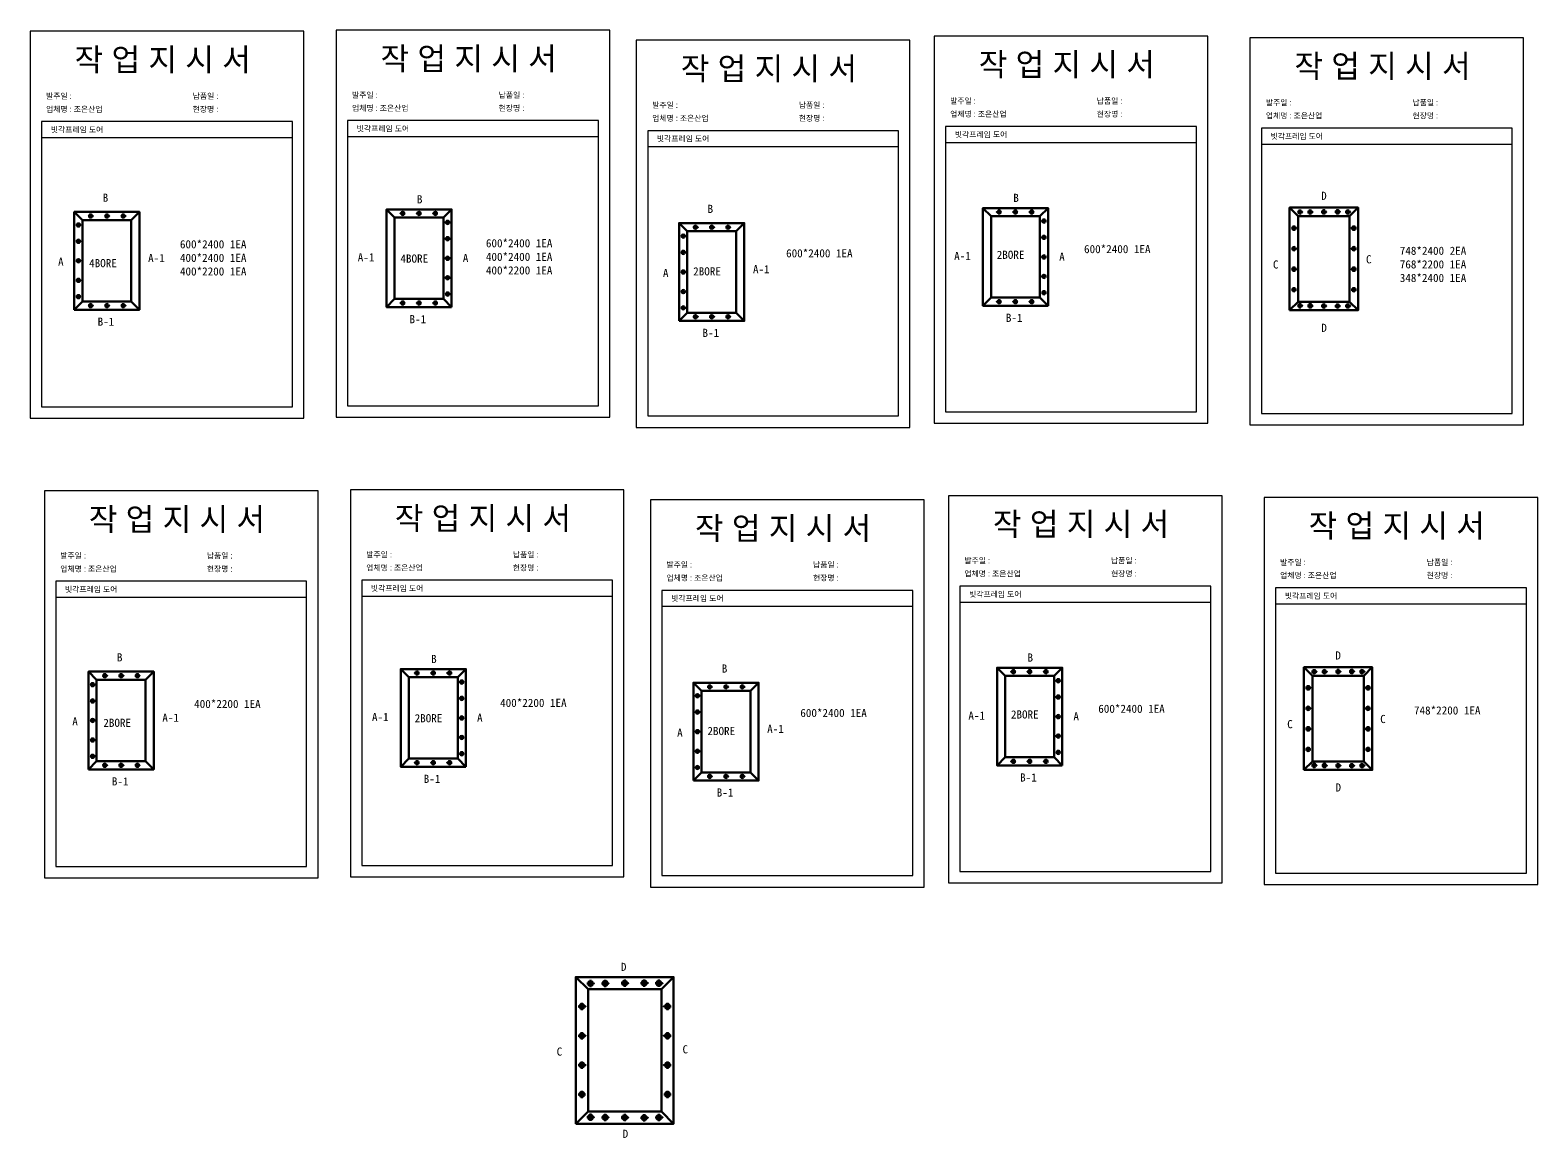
# Model space of a CAD drawing. Header units: millimetres. Extents: x -44117 to 256353, y -2095463 to 65325.
# Drawn here: x 24009 to 33265, y 26949 to 33747 of the extents above; entities that cross this region are included whole.
import ezdxf

# ---------------------------------------------------------------- set-up
doc = ezdxf.new("R2010")
doc.units = ezdxf.units.MM
doc.header["$LTSCALE"] = 10
doc.layers.add('Layer1', color=7, linetype='Continuous', lineweight=70)

msp = doc.modelspace()

# ---------------------------------------------------------------- linework, layer by layer
for p, q in [((25618.96095, 33185.66183), (24078.96095, 33185.66183)), ((27497.36838, 33192.09133), (25957.36838, 33192.09133)), ((31169.49685, 33156.09816), (29629.49685, 33156.09816)), ((33107.83935, 33145.79342), (31567.83935, 33145.79342)), ((25618.96095, 33085.66183), (24078.96095, 33085.66183)), ((27497.36838, 33092.09133), (25957.36838, 33092.09133)), ((29340.3269, 33130.34914), (27800.3269, 33130.34914)), ((31169.49685, 33056.09816), (29629.49685, 33056.09816)), ((33107.83935, 33045.79342), (31567.83935, 33045.79342)), ((29340.3269, 33030.34914), (27800.3269, 33030.34914)), ((25706.22554, 30364.37755), (24166.22554, 30364.37755)), ((27584.63297, 30370.80705), (26044.63297, 30370.80705)), ((27584.63297, 30270.80705), (26044.63297, 30270.80705)), ((29427.59149, 30309.06486), (27887.59149, 30309.06486)), ((31256.76144, 30334.81388), (29716.76144, 30334.81388)), ((33195.10394, 30324.50914), (31655.10394, 30324.50914)), ((25706.22554, 30264.37755), (24166.22554, 30264.37755)), ((29427.59149, 30209.06486), (27887.59149, 30209.06486)), ((31256.76144, 30234.81388), (29716.76144, 30234.81388)), ((33195.10394, 30224.50914), (31655.10394, 30224.50914))]:
    msp.add_line(p, q)
for points in [[(24008.96095, 31364.83155), (25688.96095, 31364.83155), (25688.96095, 33740.83155), (24008.96095, 33740.83155)], [(25887.36838, 31371.26105), (27567.36838, 31371.26105), (27567.36838, 33747.26105), (25887.36838, 33747.26105)], [(29559.49685, 31335.26788), (31239.49685, 31335.26788), (31239.49685, 33711.26788), (29559.49685, 33711.26788)], [(31497.83935, 31324.96314), (33177.83935, 31324.96314), (33177.83935, 33700.96314), (31497.83935, 33700.96314)], [(27730.3269, 31309.51886), (29410.3269, 31309.51886), (29410.3269, 33685.51886), (27730.3269, 33685.51886)], [(24096.22554, 28543.54727), (25776.22554, 28543.54727), (25776.22554, 30919.54727), (24096.22554, 30919.54727)], [(25974.63297, 28549.97678), (27654.63297, 28549.97678), (27654.63297, 30925.97678), (25974.63297, 30925.97678)], [(27817.59149, 28488.23458), (29497.59149, 28488.23458), (29497.59149, 30864.23458), (27817.59149, 30864.23458)], [(29646.76144, 28513.9836), (31326.76144, 28513.9836), (31326.76144, 30889.9836), (29646.76144, 30889.9836)], [(31585.10394, 28503.67886), (33265.10394, 28503.67886), (33265.10394, 30879.67886), (31585.10394, 30879.67886)]]:
    msp.add_lwpolyline(points, close=True)
for points in [[(24078.96095, 33185.66183), (24078.96095, 31434.83155), (25618.96095, 31434.83155), (25618.96095, 33185.66183)], [(25957.36838, 33192.09133), (25957.36838, 31441.26105), (27497.36838, 31441.26105), (27497.36838, 33192.09133)], [(29629.49685, 33156.09816), (29629.49685, 31405.26788), (31169.49685, 31405.26788), (31169.49685, 33156.09816)], [(31567.83935, 33145.79342), (31567.83935, 31394.96314), (33107.83935, 31394.96314), (33107.83935, 33145.79342)], [(27800.3269, 33130.34914), (27800.3269, 31379.51886), (29340.3269, 31379.51886), (29340.3269, 33130.34914)], [(24166.22554, 30364.37755), (24166.22554, 28613.54727), (25706.22554, 28613.54727), (25706.22554, 30364.37755)], [(26044.63297, 30370.80705), (26044.63297, 28619.97678), (27584.63297, 28619.97678), (27584.63297, 30370.80705)], [(27887.59149, 30309.06486), (27887.59149, 28558.23458), (29427.59149, 28558.23458), (29427.59149, 30309.06486)], [(29716.76144, 30334.81388), (29716.76144, 28583.9836), (31256.76144, 28583.9836), (31256.76144, 30334.81388)], [(31655.10394, 30324.50914), (31655.10394, 28573.67886), (33195.10394, 28573.67886), (33195.10394, 30324.50914)]]:
    msp.add_lwpolyline(points)
at = {"layer": 'Layer1'}
for p, q in [((24330.00566, 32581.57196), (24280.00566, 32631.57196)), ((24380.00566, 32621.57196), (24380.00566, 32591.57196)), ((24480.00566, 32621.57196), (24480.00566, 32591.57196)), ((24580.00566, 32621.57196), (24580.00566, 32591.57196)), ((24630.00566, 32581.57196), (24680.00566, 32631.57196)), ((26246.69831, 32597.24735), (26196.69831, 32647.24735)), ((26296.69831, 32637.24735), (26296.69831, 32607.24735)), ((26396.69831, 32637.24735), (26396.69831, 32607.24735)), ((26496.69831, 32637.24735), (26496.69831, 32607.24735)), ((26546.69831, 32597.24735), (26596.69831, 32647.24735)), ((26571.69831, 32582.24735), (26571.69831, 32552.24735)), ((29908.08086, 32605.64405), (29858.08086, 32655.64405)), ((29958.08086, 32645.64405), (29958.08086, 32615.64405)), ((30058.08086, 32645.64405), (30058.08086, 32615.64405)), ((30158.08086, 32645.64405), (30158.08086, 32615.64405)), ((30208.08086, 32605.64405), (30258.08086, 32655.64405)), ((30233.08086, 32590.64405), (30233.08086, 32560.64405)), ((31793.90762, 32605.59181), (31741.40762, 32658.09181)), ((31804.39831, 32646.34976), (31804.39831, 32614.84976)), ((31867.39598, 32646.89256), (31867.39598, 32615.39256)), ((31951.40762, 32647.59181), (31951.40762, 32616.09181)), ((32035.41696, 32648.21807), (32035.41696, 32616.71807)), ((32098.40681, 32647.0871), (32098.40681, 32615.5871)), ((32108.90762, 32605.59181), (32161.40762, 32658.09181)), ((24305.00566, 32566.57196), (24305.00566, 32536.57196)), ((28043.41963, 32513.00506), (27993.41963, 32563.00506)), ((28018.41963, 32498.00506), (28018.41963, 32468.00506)), ((28093.41963, 32553.00506), (28093.41963, 32523.00506)), ((28193.41963, 32553.00506), (28193.41963, 32523.00506)), ((28293.41963, 32553.00506), (28293.41963, 32523.00506)), ((28343.41963, 32513.00506), (28393.41963, 32563.00506)), ((30233.08086, 32490.64405), (30233.08086, 32460.64405)), ((31767.65762, 32547.84181), (31767.65762, 32516.34181)), ((32135.15762, 32547.84181), (32135.15762, 32516.34181)), ((24305.00566, 32466.57196), (24305.00566, 32436.57196)), ((26571.69831, 32482.24735), (26571.69831, 32452.24735)), ((28018.41963, 32398.00506), (28018.41963, 32368.00506)), ((31767.65762, 32421.84181), (31767.65762, 32390.34181)), ((32135.15762, 32421.84181), (32135.15762, 32390.34181)), ((24305.00566, 32346.57196), (24305.00566, 32316.57196)), ((26571.69831, 32362.24735), (26571.69831, 32332.24735)), ((30233.08086, 32370.64405), (30233.08086, 32340.64405)), ((24305.00566, 32226.57196), (24305.00566, 32196.57196)), ((26571.69831, 32242.24735), (26571.69831, 32212.24735)), ((28018.41963, 32278.00506), (28018.41963, 32248.00506)), ((30233.08086, 32250.64405), (30233.08086, 32220.64405)), ((31767.65762, 32295.84181), (31767.65762, 32264.34181)), ((32135.15762, 32295.84181), (32135.15762, 32264.34181)), ((24305.00566, 32126.57196), (24305.00566, 32096.57196)), ((26586.69831, 32127.24735), (26556.69831, 32127.24735)), ((26571.69831, 32142.24735), (26571.69831, 32112.24735)), ((28018.41963, 32158.00506), (28018.41963, 32128.00506)), ((30248.08086, 32135.64405), (30218.08086, 32135.64405)), ((30233.08086, 32150.64405), (30233.08086, 32120.64405)), ((31751.90762, 32154.09181), (31783.40762, 32154.09181)), ((31767.65762, 32169.84181), (31767.65762, 32138.34181)), ((32150.90762, 32154.09181), (32119.40762, 32154.09181)), ((32135.15762, 32169.84181), (32135.15762, 32138.34181)), ((24330.00566, 32081.57196), (24280.00566, 32031.57196)), ((24290.00566, 32111.57196), (24320.00566, 32111.57196)), ((24380.00566, 32041.57196), (24380.00566, 32071.57196)), ((24480.00566, 32041.57196), (24480.00566, 32071.57196)), ((24580.00566, 32041.57196), (24580.00566, 32071.57196)), ((24680.00566, 32031.57196), (24630.00566, 32081.57196)), ((26196.69831, 32047.24735), (26246.69831, 32097.24735)), ((26296.69831, 32057.24735), (26296.69831, 32087.24735)), ((26396.69831, 32057.24735), (26396.69831, 32087.24735)), ((26496.69831, 32057.24735), (26496.69831, 32087.24735)), ((26546.69831, 32097.24735), (26596.69831, 32047.24735)), ((28003.41963, 32043.00506), (28033.41963, 32043.00506)), ((28018.41963, 32058.00506), (28018.41963, 32028.00506)), ((29858.08086, 32055.64405), (29908.08086, 32105.64405)), ((29958.08086, 32065.64405), (29958.08086, 32095.64405)), ((30058.08086, 32065.64405), (30058.08086, 32095.64405)), ((30158.08086, 32065.64405), (30158.08086, 32095.64405)), ((30208.08086, 32105.64405), (30258.08086, 32055.64405)), ((31793.90762, 32080.59181), (31741.40762, 32028.09181)), ((31804.39831, 32039.83386), (31804.39831, 32071.33386)), ((31867.39598, 32039.29106), (31867.39598, 32070.79106)), ((31951.40762, 32038.59181), (31951.40762, 32070.09181)), ((32035.41696, 32037.96555), (32035.41696, 32069.46555)), ((32098.40681, 32039.09652), (32098.40681, 32070.59652)), ((32161.40762, 32028.09181), (32108.90762, 32080.59181)), ((28043.41963, 32013.00506), (27993.41963, 31963.00506)), ((28093.41963, 31973.00506), (28093.41963, 32003.00506)), ((28193.41963, 31973.00506), (28193.41963, 32003.00506)), ((28293.41963, 31973.00506), (28293.41963, 32003.00506)), ((28393.41963, 31963.00506), (28343.41963, 32013.00506)), ((24417.27026, 29760.28768), (24367.27026, 29810.28768)), ((24717.27026, 29760.28768), (24767.27026, 29810.28768)), ((26333.9629, 29775.96307), (26283.9629, 29825.96307)), ((26383.9629, 29815.96307), (26383.9629, 29785.96307)), ((26483.9629, 29815.96307), (26483.9629, 29785.96307)), ((26583.9629, 29815.96307), (26583.9629, 29785.96307)), ((26633.9629, 29775.96307), (26683.9629, 29825.96307)), ((29995.34545, 29784.35977), (29945.34545, 29834.35977)), ((30045.34545, 29824.35977), (30045.34545, 29794.35977)), ((30145.34545, 29824.35977), (30145.34545, 29794.35977)), ((30245.34545, 29824.35977), (30245.34545, 29794.35977)), ((30295.34545, 29784.35977), (30345.34545, 29834.35977)), ((31881.17221, 29784.30753), (31828.67221, 29836.80753)), ((31891.66291, 29825.06548), (31891.66291, 29793.56548)), ((31954.66057, 29825.60828), (31954.66057, 29794.10828)), ((32038.67221, 29826.30753), (32038.67221, 29794.80753)), ((32122.68155, 29826.93379), (32122.68155, 29795.43379)), ((32185.6714, 29825.80282), (32185.6714, 29794.30282)), ((32196.17221, 29784.30753), (32248.67221, 29836.80753)), ((24392.27026, 29745.28768), (24392.27026, 29715.28768)), ((24467.27026, 29800.28768), (24467.27026, 29770.28768)), ((24567.27026, 29800.28768), (24567.27026, 29770.28768)), ((24667.27026, 29800.28768), (24667.27026, 29770.28768)), ((26658.9629, 29760.96307), (26658.9629, 29730.96307)), ((28130.68422, 29691.72078), (28080.68422, 29741.72078)), ((28180.68422, 29731.72078), (28180.68422, 29701.72078)), ((28280.68422, 29731.72078), (28280.68422, 29701.72078)), ((28380.68422, 29731.72078), (28380.68422, 29701.72078)), ((28430.68422, 29691.72078), (28480.68422, 29741.72078)), ((30320.34545, 29769.35977), (30320.34545, 29739.35977)), ((31854.92221, 29726.55753), (31854.92221, 29695.05753)), ((32222.42221, 29726.55753), (32222.42221, 29695.05753)), ((24392.27026, 29645.28768), (24392.27026, 29615.28768)), ((26658.9629, 29660.96307), (26658.9629, 29630.96307)), ((28105.68422, 29676.72078), (28105.68422, 29646.72078)), ((30320.34545, 29669.35977), (30320.34545, 29639.35977)), ((26658.9629, 29540.96307), (26658.9629, 29510.96307)), ((28105.68422, 29576.72078), (28105.68422, 29546.72078)), ((30320.34545, 29549.35977), (30320.34545, 29519.35977)), ((31854.92221, 29600.55753), (31854.92221, 29569.05753)), ((32222.42221, 29600.55753), (32222.42221, 29569.05753)), ((24392.27026, 29525.28768), (24392.27026, 29495.28768)), ((28105.68422, 29456.72078), (28105.68422, 29426.72078)), ((31854.92221, 29474.55753), (31854.92221, 29443.05753)), ((32222.42221, 29474.55753), (32222.42221, 29443.05753)), ((24392.27026, 29405.28768), (24392.27026, 29375.28768)), ((26658.9629, 29420.96307), (26658.9629, 29390.96307)), ((30320.34545, 29429.35977), (30320.34545, 29399.35977)), ((31854.92221, 29348.55753), (31854.92221, 29317.05753)), ((32222.42221, 29348.55753), (32222.42221, 29317.05753)), ((24417.27026, 29260.28768), (24367.27026, 29210.28768)), ((24377.27026, 29290.28768), (24407.27026, 29290.28768)), ((24392.27026, 29305.28768), (24392.27026, 29275.28768)), ((24467.27026, 29220.28768), (24467.27026, 29250.28768)), ((24567.27026, 29220.28768), (24567.27026, 29250.28768)), ((24667.27026, 29220.28768), (24667.27026, 29250.28768)), ((24767.27026, 29210.28768), (24717.27026, 29260.28768)), ((26283.9629, 29225.96307), (26333.9629, 29275.96307)), ((26383.9629, 29235.96307), (26383.9629, 29265.96307)), ((26483.9629, 29235.96307), (26483.9629, 29265.96307)), ((26583.9629, 29235.96307), (26583.9629, 29265.96307)), ((26633.9629, 29275.96307), (26683.9629, 29225.96307)), ((26673.9629, 29305.96307), (26643.9629, 29305.96307)), ((26658.9629, 29320.96307), (26658.9629, 29290.96307)), ((28105.68422, 29336.72078), (28105.68422, 29306.72078)), ((29945.34545, 29234.35977), (29995.34545, 29284.35977)), ((30045.34545, 29244.35977), (30045.34545, 29274.35977)), ((30145.34545, 29244.35977), (30145.34545, 29274.35977)), ((30245.34545, 29244.35977), (30245.34545, 29274.35977)), ((30295.34545, 29284.35977), (30345.34545, 29234.35977)), ((30335.34545, 29314.35977), (30305.34545, 29314.35977)), ((30320.34545, 29329.35977), (30320.34545, 29299.35977)), ((31881.17221, 29259.30753), (31828.67221, 29206.80753)), ((31839.17221, 29332.80753), (31870.67221, 29332.80753)), ((31891.66291, 29218.54958), (31891.66291, 29250.04958)), ((31954.66057, 29218.00678), (31954.66057, 29249.50678)), ((32248.67221, 29206.80753), (32196.17221, 29259.30753)), ((32238.17221, 29332.80753), (32206.67221, 29332.80753)), ((28130.68422, 29191.72078), (28080.68422, 29141.72078)), ((28090.68422, 29221.72078), (28120.68422, 29221.72078)), ((28105.68422, 29236.72078), (28105.68422, 29206.72078)), ((28180.68422, 29151.72078), (28180.68422, 29181.72078)), ((28280.68422, 29151.72078), (28280.68422, 29181.72078)), ((28380.68422, 29151.72078), (28380.68422, 29181.72078)), ((28480.68422, 29141.72078), (28430.68422, 29191.72078)), ((32038.67221, 29217.30753), (32038.67221, 29248.80753)), ((32122.68155, 29216.68127), (32122.68155, 29248.18127)), ((32185.6714, 29217.81224), (32185.6714, 29249.31224)), ((27433.98909, 27860.3978), (27358.98909, 27935.3978)), ((27448.9758, 27918.62343), (27448.9758, 27873.62343)), ((27538.97246, 27919.39886), (27538.97246, 27874.39886)), ((27658.98909, 27920.3978), (27658.98909, 27875.3978)), ((27779.00244, 27921.29246), (27779.00244, 27876.29246)), ((27868.98793, 27919.67678), (27868.98793, 27874.67678)), ((27883.98909, 27860.3978), (27958.98909, 27935.3978)), ((27396.48909, 27777.8978), (27396.48909, 27732.8978)), ((27921.48909, 27777.8978), (27921.48909, 27732.8978)), ((27396.48909, 27597.8978), (27396.48909, 27552.8978)), ((27921.48909, 27597.8978), (27921.48909, 27552.8978)), ((27396.48909, 27417.8978), (27396.48909, 27372.8978)), ((27921.48909, 27417.8978), (27921.48909, 27372.8978)), ((27373.98909, 27215.3978), (27418.98909, 27215.3978)), ((27396.48909, 27237.8978), (27396.48909, 27192.8978)), ((27943.98909, 27215.3978), (27898.98909, 27215.3978)), ((27921.48909, 27237.8978), (27921.48909, 27192.8978)), ((27433.98909, 27110.3978), (27358.98909, 27035.3978)), ((27448.9758, 27052.17216), (27448.9758, 27097.17216)), ((27538.97246, 27051.39673), (27538.97246, 27096.39673)), ((27658.98909, 27050.3978), (27658.98909, 27095.3978)), ((27779.00244, 27049.50313), (27779.00244, 27094.50313)), ((27868.98793, 27051.11881), (27868.98793, 27096.11881)), ((27958.98909, 27035.3978), (27883.98909, 27110.3978))]:
    msp.add_line(p, q, dxfattribs=at)
for points in [[(24280.00566, 32031.57196), (24680.00566, 32031.57196), (24680.00566, 32631.57196), (24280.00566, 32631.57196)], [(24365.00566, 32606.57196), (24395.00566, 32606.57196)], [(24465.00566, 32606.57196), (24495.00566, 32606.57196)], [(24565.00566, 32606.57196), (24595.00566, 32606.57196)], [(26596.69831, 32047.24735), (26196.69831, 32047.24735), (26196.69831, 32647.24735), (26596.69831, 32647.24735)], [(26546.69831, 32097.24735), (26246.69831, 32097.24735), (26246.69831, 32597.24735), (26546.69831, 32597.24735)], [(26311.69831, 32622.24735), (26281.69831, 32622.24735)], [(26411.69831, 32622.24735), (26381.69831, 32622.24735)], [(26511.69831, 32622.24735), (26481.69831, 32622.24735)], [(30258.08086, 32055.64405), (29858.08086, 32055.64405), (29858.08086, 32655.64405), (30258.08086, 32655.64405)], [(30208.08086, 32105.64405), (29908.08086, 32105.64405), (29908.08086, 32605.64405), (30208.08086, 32605.64405)], [(29973.08086, 32630.64405), (29943.08086, 32630.64405)], [(30073.08086, 32630.64405), (30043.08086, 32630.64405)], [(30173.08086, 32630.64405), (30143.08086, 32630.64405)], [(31741.40762, 32028.09181), (32161.40762, 32028.09181), (32161.40762, 32658.09181), (31741.40762, 32658.09181)], [(31788.64831, 32630.59976), (31820.14831, 32630.59976)], [(31793.90762, 32080.59181), (32108.90762, 32080.59181), (32108.90762, 32605.59181), (31793.90762, 32605.59181)], [(31851.64598, 32631.14256), (31883.14598, 32631.14256)], [(31935.65762, 32631.84181), (31967.15762, 32631.84181)], [(32019.66696, 32632.46807), (32051.16696, 32632.46807)], [(32082.65681, 32631.3371), (32114.15681, 32631.3371)], [(24290.00566, 32551.57196), (24320.00566, 32551.57196)], [(24330.00566, 32081.57196), (24630.00566, 32081.57196), (24630.00566, 32581.57196), (24330.00566, 32581.57196)], [(26586.69831, 32567.24735), (26556.69831, 32567.24735)], [(27993.41963, 31963.00506), (28393.41963, 31963.00506), (28393.41963, 32563.00506), (27993.41963, 32563.00506)], [(28043.41963, 32013.00506), (28343.41963, 32013.00506), (28343.41963, 32513.00506), (28043.41963, 32513.00506)], [(28078.41963, 32538.00506), (28108.41963, 32538.00506)], [(28178.41963, 32538.00506), (28208.41963, 32538.00506)], [(28278.41963, 32538.00506), (28308.41963, 32538.00506)], [(30248.08086, 32575.64405), (30218.08086, 32575.64405)], [(31751.90762, 32532.09181), (31783.40762, 32532.09181)], [(32150.90762, 32532.09181), (32119.40762, 32532.09181)], [(24290.00566, 32451.57196), (24320.00566, 32451.57196)], [(26586.69831, 32467.24735), (26556.69831, 32467.24735)], [(28003.41963, 32483.00506), (28033.41963, 32483.00506)], [(30248.08086, 32475.64405), (30218.08086, 32475.64405)], [(31751.90762, 32406.09181), (31783.40762, 32406.09181)], [(32150.90762, 32406.09181), (32119.40762, 32406.09181)], [(24290.00566, 32331.57196), (24320.00566, 32331.57196)], [(26586.69831, 32347.24735), (26556.69831, 32347.24735)], [(28003.41963, 32383.00506), (28033.41963, 32383.00506)], [(30248.08086, 32355.64405), (30218.08086, 32355.64405)], [(24290.00566, 32211.57196), (24320.00566, 32211.57196)], [(26586.69831, 32227.24735), (26556.69831, 32227.24735)], [(28003.41963, 32263.00506), (28033.41963, 32263.00506)], [(30248.08086, 32235.64405), (30218.08086, 32235.64405)], [(31751.90762, 32280.09181), (31783.40762, 32280.09181)], [(32150.90762, 32280.09181), (32119.40762, 32280.09181)], [(28003.41963, 32143.00506), (28033.41963, 32143.00506)], [(24365.00566, 32056.57196), (24395.00566, 32056.57196)], [(24465.00566, 32056.57196), (24495.00566, 32056.57196)], [(24565.00566, 32056.57196), (24595.00566, 32056.57196)], [(26311.69831, 32072.24735), (26281.69831, 32072.24735)], [(26411.69831, 32072.24735), (26381.69831, 32072.24735)], [(26511.69831, 32072.24735), (26481.69831, 32072.24735)], [(29973.08086, 32080.64405), (29943.08086, 32080.64405)], [(30073.08086, 32080.64405), (30043.08086, 32080.64405)], [(30173.08086, 32080.64405), (30143.08086, 32080.64405)], [(31788.64831, 32055.58386), (31820.14831, 32055.58386)], [(31851.64598, 32055.04106), (31883.14598, 32055.04106)], [(31935.65762, 32054.34181), (31967.15762, 32054.34181)], [(32019.66696, 32053.71555), (32051.16696, 32053.71555)], [(32082.65681, 32054.84652), (32114.15681, 32054.84652)], [(28078.41963, 31988.00506), (28108.41963, 31988.00506)], [(28178.41963, 31988.00506), (28208.41963, 31988.00506)], [(28278.41963, 31988.00506), (28308.41963, 31988.00506)], [(24367.27026, 29210.28768), (24767.27026, 29210.28768), (24767.27026, 29810.28768), (24367.27026, 29810.28768)], [(26683.9629, 29225.96307), (26283.9629, 29225.96307), (26283.9629, 29825.96307), (26683.9629, 29825.96307)], [(30345.34545, 29234.35977), (29945.34545, 29234.35977), (29945.34545, 29834.35977), (30345.34545, 29834.35977)], [(30060.34545, 29809.35977), (30030.34545, 29809.35977)], [(30160.34545, 29809.35977), (30130.34545, 29809.35977)], [(30260.34545, 29809.35977), (30230.34545, 29809.35977)], [(31828.67221, 29206.80753), (32248.67221, 29206.80753), (32248.67221, 29836.80753), (31828.67221, 29836.80753)], [(31875.91291, 29809.31548), (31907.41291, 29809.31548)], [(31938.91057, 29809.85828), (31970.41057, 29809.85828)], [(32022.92221, 29810.55753), (32054.42221, 29810.55753)], [(32106.93155, 29811.18379), (32138.43155, 29811.18379)], [(32169.9214, 29810.05282), (32201.4214, 29810.05282)], [(24377.27026, 29730.28768), (24407.27026, 29730.28768)], [(24417.27026, 29260.28768), (24717.27026, 29260.28768), (24717.27026, 29760.28768), (24417.27026, 29760.28768)], [(24452.27026, 29785.28768), (24482.27026, 29785.28768)], [(24552.27026, 29785.28768), (24582.27026, 29785.28768)], [(24652.27026, 29785.28768), (24682.27026, 29785.28768)], [(26633.9629, 29275.96307), (26333.9629, 29275.96307), (26333.9629, 29775.96307), (26633.9629, 29775.96307)], [(26398.9629, 29800.96307), (26368.9629, 29800.96307)], [(26498.9629, 29800.96307), (26468.9629, 29800.96307)], [(26598.9629, 29800.96307), (26568.9629, 29800.96307)], [(26673.9629, 29745.96307), (26643.9629, 29745.96307)], [(28080.68422, 29141.72078), (28480.68422, 29141.72078), (28480.68422, 29741.72078), (28080.68422, 29741.72078)], [(28165.68422, 29716.72078), (28195.68422, 29716.72078)], [(28265.68422, 29716.72078), (28295.68422, 29716.72078)], [(28365.68422, 29716.72078), (28395.68422, 29716.72078)], [(30295.34545, 29284.35977), (29995.34545, 29284.35977), (29995.34545, 29784.35977), (30295.34545, 29784.35977)], [(30335.34545, 29754.35977), (30305.34545, 29754.35977)], [(31881.17221, 29259.30753), (32196.17221, 29259.30753), (32196.17221, 29784.30753), (31881.17221, 29784.30753)], [(24377.27026, 29630.28768), (24407.27026, 29630.28768)], [(26673.9629, 29645.96307), (26643.9629, 29645.96307)], [(28090.68422, 29661.72078), (28120.68422, 29661.72078)], [(28130.68422, 29191.72078), (28430.68422, 29191.72078), (28430.68422, 29691.72078), (28130.68422, 29691.72078)], [(30335.34545, 29654.35977), (30305.34545, 29654.35977)], [(31839.17221, 29710.80753), (31870.67221, 29710.80753)], [(32238.17221, 29710.80753), (32206.67221, 29710.80753)], [(28090.68422, 29561.72078), (28120.68422, 29561.72078)], [(30335.34545, 29534.35977), (30305.34545, 29534.35977)], [(31839.17221, 29584.80753), (31870.67221, 29584.80753)], [(32238.17221, 29584.80753), (32206.67221, 29584.80753)], [(24377.27026, 29510.28768), (24407.27026, 29510.28768)], [(26673.9629, 29525.96307), (26643.9629, 29525.96307)], [(28090.68422, 29441.72078), (28120.68422, 29441.72078)], [(31839.17221, 29458.80753), (31870.67221, 29458.80753)], [(32238.17221, 29458.80753), (32206.67221, 29458.80753)], [(24377.27026, 29390.28768), (24407.27026, 29390.28768)], [(26673.9629, 29405.96307), (26643.9629, 29405.96307)], [(30335.34545, 29414.35977), (30305.34545, 29414.35977)], [(26398.9629, 29250.96307), (26368.9629, 29250.96307)], [(26498.9629, 29250.96307), (26468.9629, 29250.96307)], [(26598.9629, 29250.96307), (26568.9629, 29250.96307)], [(28090.68422, 29321.72078), (28120.68422, 29321.72078)], [(30060.34545, 29259.35977), (30030.34545, 29259.35977)], [(30160.34545, 29259.35977), (30130.34545, 29259.35977)], [(30260.34545, 29259.35977), (30230.34545, 29259.35977)], [(24452.27026, 29235.28768), (24482.27026, 29235.28768)], [(24552.27026, 29235.28768), (24582.27026, 29235.28768)], [(24652.27026, 29235.28768), (24682.27026, 29235.28768)], [(28165.68422, 29166.72078), (28195.68422, 29166.72078)], [(28265.68422, 29166.72078), (28295.68422, 29166.72078)], [(28365.68422, 29166.72078), (28395.68422, 29166.72078)], [(31875.91291, 29234.29958), (31907.41291, 29234.29958)], [(31938.91057, 29233.75678), (31970.41057, 29233.75678)], [(32022.92221, 29233.05753), (32054.42221, 29233.05753)], [(32106.93155, 29232.43127), (32138.43155, 29232.43127)], [(32169.9214, 29233.56224), (32201.4214, 29233.56224)], [(27358.98909, 27035.3978), (27958.98909, 27035.3978), (27958.98909, 27935.3978), (27358.98909, 27935.3978)], [(27426.4758, 27896.12343), (27471.4758, 27896.12343)], [(27516.47246, 27896.89886), (27561.47246, 27896.89886)], [(27636.48909, 27897.8978), (27681.48909, 27897.8978)], [(27756.50244, 27898.79246), (27801.50244, 27898.79246)], [(27846.48793, 27897.17678), (27891.48793, 27897.17678)], [(27433.98909, 27110.3978), (27883.98909, 27110.3978), (27883.98909, 27860.3978), (27433.98909, 27860.3978)], [(27373.98909, 27755.3978), (27418.98909, 27755.3978)], [(27943.98909, 27755.3978), (27898.98909, 27755.3978)], [(27373.98909, 27575.3978), (27418.98909, 27575.3978)], [(27943.98909, 27575.3978), (27898.98909, 27575.3978)], [(27373.98909, 27395.3978), (27418.98909, 27395.3978)], [(27943.98909, 27395.3978), (27898.98909, 27395.3978)], [(27426.4758, 27074.67216), (27471.4758, 27074.67216)], [(27516.47246, 27073.89673), (27561.47246, 27073.89673)], [(27636.48909, 27072.8978), (27681.48909, 27072.8978)], [(27756.50244, 27072.00313), (27801.50244, 27072.00313)], [(27846.48793, 27073.61881), (27891.48793, 27073.61881)]]:
    msp.add_lwpolyline(points, close=True, dxfattribs=at)
for centre, radius in [((24380.00566, 32606.57196), 10), ((24480.00566, 32606.57196), 10), ((24580.00566, 32606.57196), 10), ((26296.69831, 32622.24735), 10), ((26396.69831, 32622.24735), 10), ((26496.69831, 32622.24735), 10), ((29958.08086, 32630.64405), 10), ((30058.08086, 32630.64405), 10), ((30158.08086, 32630.64405), 10), ((30233.08086, 32575.64405), 10), ((31804.39831, 32630.59976), 10.5), ((31867.39598, 32631.14256), 10.5), ((31951.40762, 32631.84181), 10.5), ((32035.41696, 32632.46807), 10.5), ((32098.40681, 32631.3371), 10.5), ((24305.00566, 32551.57196), 10), ((26571.69831, 32567.24735), 10), ((28018.41963, 32483.00506), 10), ((28093.41963, 32538.00506), 10), ((28193.41963, 32538.00506), 10), ((28293.41963, 32538.00506), 10), ((31767.65762, 32532.09181), 10.5), ((32135.15762, 32532.09181), 10.5), ((24305.00566, 32451.57196), 10), ((26571.69831, 32467.24735), 10), ((30233.08086, 32475.64405), 10), ((31767.65762, 32406.09181), 10.5), ((32135.15762, 32406.09181), 10.5), ((24305.00566, 32331.57196), 10), ((26571.69831, 32347.24735), 10), ((28018.41963, 32383.00506), 10), ((30233.08086, 32355.64405), 10), ((24305.00566, 32211.57196), 10), ((26571.69831, 32227.24735), 10), ((28018.41963, 32263.00506), 10), ((30233.08086, 32235.64405), 10), ((31767.65762, 32280.09181), 10.5), ((32135.15762, 32280.09181), 10.5), ((24305.00566, 32111.57196), 10), ((26571.69831, 32127.24735), 10), ((28018.41963, 32143.00506), 10), ((30233.08086, 32135.64405), 10), ((31767.65762, 32154.09181), 10.5), ((32135.15762, 32154.09181), 10.5), ((24380.00566, 32056.57196), 10), ((24480.00566, 32056.57196), 10), ((24580.00566, 32056.57196), 10), ((26296.69831, 32072.24735), 10), ((26396.69831, 32072.24735), 10), ((26496.69831, 32072.24735), 10), ((28018.41963, 32043.00506), 10), ((29958.08086, 32080.64405), 10), ((30058.08086, 32080.64405), 10), ((30158.08086, 32080.64405), 10), ((31804.39831, 32055.58386), 10.5), ((31867.39598, 32055.04106), 10.5), ((31951.40762, 32054.34181), 10.5), ((32035.41696, 32053.71555), 10.5), ((32098.40681, 32054.84652), 10.5), ((28093.41963, 31988.00506), 10), ((28193.41963, 31988.00506), 10), ((28293.41963, 31988.00506), 10), ((26383.9629, 29800.96307), 10), ((26483.9629, 29800.96307), 10), ((26583.9629, 29800.96307), 10), ((30045.34545, 29809.35977), 10), ((30145.34545, 29809.35977), 10), ((30245.34545, 29809.35977), 10), ((31891.66291, 29809.31548), 10.5), ((31954.66057, 29809.85828), 10.5), ((32038.67221, 29810.55753), 10.5), ((32122.68155, 29811.18379), 10.5), ((32185.6714, 29810.05282), 10.5), ((24392.27026, 29730.28768), 10), ((24467.27026, 29785.28768), 10), ((24567.27026, 29785.28768), 10), ((24667.27026, 29785.28768), 10), ((26658.9629, 29745.96307), 10), ((28180.68422, 29716.72078), 10), ((28280.68422, 29716.72078), 10), ((28380.68422, 29716.72078), 10), ((30320.34545, 29754.35977), 10), ((31854.92221, 29710.80753), 10.5), ((32222.42221, 29710.80753), 10.5), ((24392.27026, 29630.28768), 10), ((26658.9629, 29645.96307), 10), ((28105.68422, 29661.72078), 10), ((30320.34545, 29654.35977), 10), ((26658.9629, 29525.96307), 10), ((28105.68422, 29561.72078), 10), ((30320.34545, 29534.35977), 10), ((31854.92221, 29584.80753), 10.5), ((32222.42221, 29584.80753), 10.5), ((24392.27026, 29510.28768), 10), ((28105.68422, 29441.72078), 10), ((31854.92221, 29458.80753), 10.5), ((32222.42221, 29458.80753), 10.5), ((24392.27026, 29390.28768), 10), ((26658.9629, 29405.96307), 10), ((30320.34545, 29414.35977), 10), ((31854.92221, 29332.80753), 10.5), ((32222.42221, 29332.80753), 10.5), ((24392.27026, 29290.28768), 10), ((26383.9629, 29250.96307), 10), ((26483.9629, 29250.96307), 10), ((26583.9629, 29250.96307), 10), ((26658.9629, 29305.96307), 10), ((28105.68422, 29321.72078), 10), ((30045.34545, 29259.35977), 10), ((30145.34545, 29259.35977), 10), ((30245.34545, 29259.35977), 10), ((30320.34545, 29314.35977), 10), ((24467.27026, 29235.28768), 10), ((24567.27026, 29235.28768), 10), ((24667.27026, 29235.28768), 10), ((28105.68422, 29221.72078), 10), ((28180.68422, 29166.72078), 10), ((28280.68422, 29166.72078), 10), ((28380.68422, 29166.72078), 10), ((31891.66291, 29234.29958), 10.5), ((31954.66057, 29233.75678), 10.5), ((32038.67221, 29233.05753), 10.5), ((32122.68155, 29232.43127), 10.5), ((32185.6714, 29233.56224), 10.5), ((27448.9758, 27896.12343), 15), ((27538.97246, 27896.89886), 15), ((27658.98909, 27897.8978), 15), ((27779.00244, 27898.79246), 15), ((27868.98793, 27897.17678), 15), ((27396.48909, 27755.3978), 15), ((27921.48909, 27755.3978), 15), ((27396.48909, 27575.3978), 15), ((27921.48909, 27575.3978), 15), ((27396.48909, 27395.3978), 15), ((27921.48909, 27395.3978), 15), ((27396.48909, 27215.3978), 15), ((27921.48909, 27215.3978), 15), ((27448.9758, 27074.67216), 15), ((27538.97246, 27073.89673), 15), ((27658.98909, 27072.8978), 15), ((27779.00244, 27072.00313), 15), ((27868.98793, 27073.61881), 15)]:
    msp.add_circle(centre, radius, dxfattribs=at)

# ---------------------------------------------------------------- texts
at = {"attachment_point": 1}
for s, width, heights, insert, char_height in [('{\\fGulim|b0|i0|c129|p50;작 업 지 시 서}', 3307.3198183, [-155.84554], (24281.76755, 33636.66904), 140), ('{\\fGulim|b0|i0|c129|p50;작 업 지 시 서}', 3307.3198183, [-155.84554], (26160.17498, 33643.09854), 140), ('{\\fGulim|b0|i0|c129|p50;작 업 지 시 서}', 3307.3198183, [-155.84554], (29832.30345, 33607.10537), 140), ('{\\fGulim|b0|i0|c129|p50;작 업 지 시 서}', 3307.3198183, [-155.84554], (31770.64596, 33596.80063), 140), ('{\\fGulim|b0|i0|c129|p50;작 업 지 시 서}', 3307.3198183, [-155.84554], (28003.13351, 33581.35635), 140), ('{\\fGulim|b0|i0|c129|p50;발주일 :}', 3307.3198183, [-38.18216], (24106.5582, 33359.94862), 34.3), ('{\\fGulim|b0|i0|c129|p50;납품일 :}', 3307.3198183, [-37.67976], (25006.53618, 33359.94862), 34.3), ('{\\fGulim|b0|i0|c129|p50;발주일 :}', 3307.3198183, [-38.18216], (25984.96562, 33366.37812), 34.3), ('{\\fGulim|b0|i0|c129|p50;납품일 :}', 3307.3198183, [-37.67976], (26884.94361, 33366.37812), 34.3), ('{\\fGulim|b0|i0|c129|p50;발주일 :}', 3307.3198183, [-38.18216], (29657.0941, 33330.38495), 34.3), ('{\\fGulim|b0|i0|c129|p50;납품일 :}', 3307.3198183, [-37.67976], (30557.07208, 33330.38495), 34.3), ('{\\fGulim|b0|i0|c129|p50;발주일 :}', 3307.3198183, [-38.18216], (31595.4366, 33320.08021), 34.3), ('{\\fGulim|b0|i0|c129|p50;납품일 :}', 3307.3198183, [-37.67976], (32495.41458, 33320.08021), 34.3), ('{\\fGulim|b0|i0|c129|p50;업체명 : 조은산업}', 3307.3198183, [-38.2735], (24106.5582, 33279.29244), 34.3), ('{\\fGulim|b0|i0|c129|p50;현장명 : }', 3307.3198183, [-38.2735], (25006.53618, 33279.29244), 34.3), ('{\\fGulim|b0|i0|c129|p50;업체명 : 조은산업}', 3307.3198183, [-38.2735], (25984.96562, 33285.72194), 34.3), ('{\\fGulim|b0|i0|c129|p50;현장명 : }', 3307.3198183, [-38.2735], (26884.94361, 33285.72194), 34.3), ('{\\fGulim|b0|i0|c129|p50;발주일 :}', 3307.3198183, [-38.18216], (27827.92415, 33304.63593), 34.3), ('{\\fGulim|b0|i0|c129|p50;납품일 :}', 3307.3198183, [-37.67976], (28727.90213, 33304.63593), 34.3), ('{\\fGulim|b0|i0|c129|p50;업체명 : 조은산업}', 3307.3198183, [-38.2735], (29657.0941, 33249.72877), 34.3), ('{\\fGulim|b0|i0|c129|p50;현장명 : }', 3307.3198183, [-38.2735], (30557.07208, 33249.72877), 34.3), ('{\\fGulim|b0|i0|c129|p50;업체명 : 조은산업}', 3307.3198183, [-38.2735], (31595.4366, 33239.42403), 34.3), ('{\\fGulim|b0|i0|c129|p50;현장명 : }', 3307.3198183, [-38.2735], (32495.41458, 33239.42403), 34.3), ('{\\fGulim|b0|i0|c129|p50;빗각프레임 도어}', 3307.3198183, [-38.36485], (24135.52079, 33153.42387), 34.3), ('{\\fGulim|b0|i0|c129|p50;빗각프레임 도어}', 3307.3198183, [-38.36485], (26013.92821, 33159.85337), 34.3), ('{\\fGulim|b0|i0|c129|p50;업체명 : 조은산업}', 3307.3198183, [-38.2735], (27827.92415, 33223.97975), 34.3), ('{\\fGulim|b0|i0|c129|p50;현장명 : }', 3307.3198183, [-38.2735], (28727.90213, 33223.97975), 34.3), ('{\\fGulim|b0|i0|c129|p50;빗각프레임 도어}', 3307.3198183, [-38.36485], (27856.88674, 33098.11117), 34.3), ('{\\fGulim|b0|i0|c129|p50;빗각프레임 도어}', 3307.3198183, [-38.36485], (29686.05668, 33123.8602), 34.3), ('{\\fGulim|b0|i0|c129|p50;빗각프레임 도어}', 3307.3198183, [-38.36485], (31624.39919, 33113.55545), 34.3), ('B', 295.842037, [-50], (24454.38305, 32743.92741), 50), ('B', 295.842037, [-50], (26383.35312, 32734.49792), 50), ('B', 295.842037, [-50], (28167.79701, 32675.36051), 50), ('B', 295.842037, [-50], (30044.73567, 32742.89462), 50), ('D', 295.842037, [-50], (31934.76912, 32755.83353), 50), ('600*2400 1EA\\P400*2400 1EA\\P400*2200 1EA', 845.6315287, [542.02624], (24928.59111, 32458.16923), 50), ('600*2400 1EA\\P400*2400 1EA\\P400*2200 1EA', 845.6315287, [542.02624], (26806.99853, 32464.59873), 50), ('600*2400 1EA', 845.6315287, [542.02624], (28649.95706, 32402.85653), 50), ('600*2400 1EA', 845.6315287, [542.02624], (30479.12701, 32428.60556), 50), ('748*2400 2EA\\P768*2200 1EA\\P348*2400 1EA', 845.6315287, [542.02624], (32417.46951, 32418.30081), 50), ('A', 295.842037, [-50], (24180.33977, 32350.81377), 50), ('4BORE', 295.842037, [-50], (24370.96506, 32342.3205), 50), ('A-1', 295.842037, [-50], (24733.09682, 32373.54469), 50), ('A-1', 295.842037, [-50], (26020.25517, 32378.09532), 50), ('4BORE', 295.842037, [-50], (26282.17291, 32370.35777), 50), ('A', 295.842037, [-50], (26665.18134, 32373.65315), 50), ('A-1', 295.842037, [-50], (28446.51079, 32304.97779), 50), ('A-1', 295.842037, [-50], (29681.63772, 32386.49202), 50), ('2BORE', 295.842037, [-50], (29943.0313, 32393.57164), 50), ('A', 295.842037, [-50], (30326.56389, 32382.04985), 50), ('C', 295.842037, [-50], (31639.00169, 32334.12222), 50), ('C', 295.842037, [-50], (32209.91844, 32365.77079), 50), ('A', 295.842037, [-50], (27893.75373, 32282.24687), 50), ('2BORE', 295.842037, [-50], (28079.58747, 32291.9863), 50), ('B-1', 295.842037, [-50], (24423.2419, 31982.93105), 50), ('B-1', 295.842037, [-50], (26337.89643, 31998.37533), 50), ('B-1', 295.842037, [-50], (29999.27898, 32006.77203), 50), ('D', 295.842037, [-50], (31935.58938, 31945.61628), 50), ('B-1', 295.842037, [-50], (28136.65587, 31914.36415), 50), ('{\\fGulim|b0|i0|c129|p50;작 업 지 시 서}', 3307.3198183, [-155.84554], (24369.03215, 30815.38476), 140), ('{\\fGulim|b0|i0|c129|p50;작 업 지 시 서}', 3307.3198183, [-155.84554], (26247.43957, 30821.81426), 140), ('{\\fGulim|b0|i0|c129|p50;작 업 지 시 서}', 3307.3198183, [-155.84554], (28090.3981, 30760.07207), 140), ('{\\fGulim|b0|i0|c129|p50;작 업 지 시 서}', 3307.3198183, [-155.84554], (29919.56805, 30785.82109), 140), ('{\\fGulim|b0|i0|c129|p50;작 업 지 시 서}', 3307.3198183, [-155.84554], (31857.91055, 30775.51635), 140), ('{\\fGulim|b0|i0|c129|p50;발주일 :}', 3307.3198183, [-38.18216], (26072.23022, 30545.09384), 34.3), ('{\\fGulim|b0|i0|c129|p50;납품일 :}', 3307.3198183, [-37.67976], (26972.2082, 30545.09384), 34.3), ('{\\fGulim|b0|i0|c129|p50;업체명 : 조은산업}', 3307.3198183, [-38.2735], (24193.82279, 30458.00816), 34.3), ('{\\fGulim|b0|i0|c129|p50;발주일 :}', 3307.3198183, [-38.18216], (24193.82279, 30538.66434), 34.3), ('{\\fGulim|b0|i0|c129|p50;현장명 : }', 3307.3198183, [-38.2735], (25093.80077, 30458.00816), 34.3), ('{\\fGulim|b0|i0|c129|p50;납품일 :}', 3307.3198183, [-37.67976], (25093.80077, 30538.66434), 34.3), ('{\\fGulim|b0|i0|c129|p50;업체명 : 조은산업}', 3307.3198183, [-38.2735], (26072.23022, 30464.43766), 34.3), ('{\\fGulim|b0|i0|c129|p50;현장명 : }', 3307.3198183, [-38.2735], (26972.2082, 30464.43766), 34.3), ('{\\fGulim|b0|i0|c129|p50;발주일 :}', 3307.3198183, [-38.18216], (27915.18874, 30483.35165), 34.3), ('{\\fGulim|b0|i0|c129|p50;납품일 :}', 3307.3198183, [-37.67976], (28815.16673, 30483.35165), 34.3), ('{\\fGulim|b0|i0|c129|p50;발주일 :}', 3307.3198183, [-38.18216], (29744.35869, 30509.10067), 34.3), ('{\\fGulim|b0|i0|c129|p50;납품일 :}', 3307.3198183, [-37.67976], (30644.33667, 30509.10067), 34.3), ('{\\fGulim|b0|i0|c129|p50;발주일 :}', 3307.3198183, [-38.18216], (31682.70119, 30498.79593), 34.3), ('{\\fGulim|b0|i0|c129|p50;납품일 :}', 3307.3198183, [-37.67976], (32582.67917, 30498.79593), 34.3), ('{\\fGulim|b0|i0|c129|p50;업체명 : 조은산업}', 3307.3198183, [-38.2735], (27915.18874, 30402.69547), 34.3), ('{\\fGulim|b0|i0|c129|p50;현장명 : }', 3307.3198183, [-38.2735], (28815.16673, 30402.69547), 34.3), ('{\\fGulim|b0|i0|c129|p50;업체명 : 조은산업}', 3307.3198183, [-38.2735], (29744.35869, 30428.44449), 34.3), ('{\\fGulim|b0|i0|c129|p50;현장명 : }', 3307.3198183, [-38.2735], (30644.33667, 30428.44449), 34.3), ('{\\fGulim|b0|i0|c129|p50;업체명 : 조은산업}', 3307.3198183, [-38.2735], (31682.70119, 30418.13975), 34.3), ('{\\fGulim|b0|i0|c129|p50;현장명 : }', 3307.3198183, [-38.2735], (32582.67917, 30418.13975), 34.3), ('{\\fGulim|b0|i0|c129|p50;빗각프레임 도어}', 3307.3198183, [-38.36485], (24222.78538, 30332.13959), 34.3), ('{\\fGulim|b0|i0|c129|p50;빗각프레임 도어}', 3307.3198183, [-38.36485], (26101.1928, 30338.56909), 34.3), ('{\\fGulim|b0|i0|c129|p50;빗각프레임 도어}', 3307.3198183, [-38.36485], (27944.15133, 30276.82689), 34.3), ('{\\fGulim|b0|i0|c129|p50;빗각프레임 도어}', 3307.3198183, [-38.36485], (29773.32128, 30302.57592), 34.3), ('{\\fGulim|b0|i0|c129|p50;빗각프레임 도어}', 3307.3198183, [-38.36485], (31711.66378, 30292.27117), 34.3), ('B', 295.842037, [-50], (24541.64764, 29922.64313), 50), ('B', 295.842037, [-50], (26470.61771, 29913.21364), 50), ('B', 295.842037, [-50], (30132.00026, 29921.61034), 50), ('D', 295.842037, [-50], (32022.03371, 29934.54925), 50), ('B', 295.842037, [-50], (28255.0616, 29854.07623), 50), ('400*2200 1EA', 845.6315287, [542.02624], (25015.8557, 29636.88495), 50), ('400*2200 1EA', 845.6315287, [542.02624], (26894.26313, 29643.31445), 50), ('A', 295.842037, [-50], (24267.60436, 29529.52949), 50), ('A-1', 295.842037, [-50], (24820.36141, 29552.26041), 50), ('A-1', 295.842037, [-50], (26107.51976, 29556.81104), 50), ('2BORE', 295.842037, [-50], (26369.4375, 29549.0735), 50), ('A', 295.842037, [-50], (26752.44593, 29552.36887), 50), ('600*2400 1EA', 845.6315287, [542.02624], (28737.22165, 29581.57225), 50), ('A-1', 295.842037, [-50], (29768.90231, 29565.20774), 50), ('2BORE', 295.842037, [-50], (30030.2959, 29572.28736), 50), ('A', 295.842037, [-50], (30413.82848, 29560.76557), 50), ('600*2400 1EA', 845.6315287, [542.02624], (30566.3916, 29607.32128), 50), ('C', 295.842037, [-50], (32297.18303, 29544.48651), 50), ('748*2200 1EA', 845.6315287, [542.02624], (32504.7341, 29597.01653), 50), ('2BORE', 295.842037, [-50], (24458.22966, 29521.03622), 50), ('A', 295.842037, [-50], (27981.01832, 29460.96259), 50), ('2BORE', 295.842037, [-50], (28166.85206, 29470.70202), 50), ('A-1', 295.842037, [-50], (28533.77538, 29483.69351), 50), ('C', 295.842037, [-50], (31726.26629, 29512.83794), 50), ('B-1', 295.842037, [-50], (24510.5065, 29161.64677), 50), ('B-1', 295.842037, [-50], (26425.16102, 29177.09105), 50), ('B-1', 295.842037, [-50], (30086.54357, 29185.48775), 50), ('B-1', 295.842037, [-50], (28223.92046, 29093.07987), 50), ('D', 295.842037, [-50], (32022.85397, 29124.332), 50), ('D', 295.842037, [-50], (27635.54193, 28023.06113), 50), ('C', 295.842037, [-50], (27241.45768, 27503.08552), 50), ('C', 295.842037, [-50], (28014.04973, 27517.09687), 50), ('D', 295.842037, [-50], (27646.44553, 26998.67806), 50)]:
    msp.add_mtext_dynamic_manual_height_columns(s, width=width, gutter_width=12.5, heights=heights, dxfattribs=dict(at, insert=insert, char_height=char_height))

doc.saveas('drawing.dxf')
